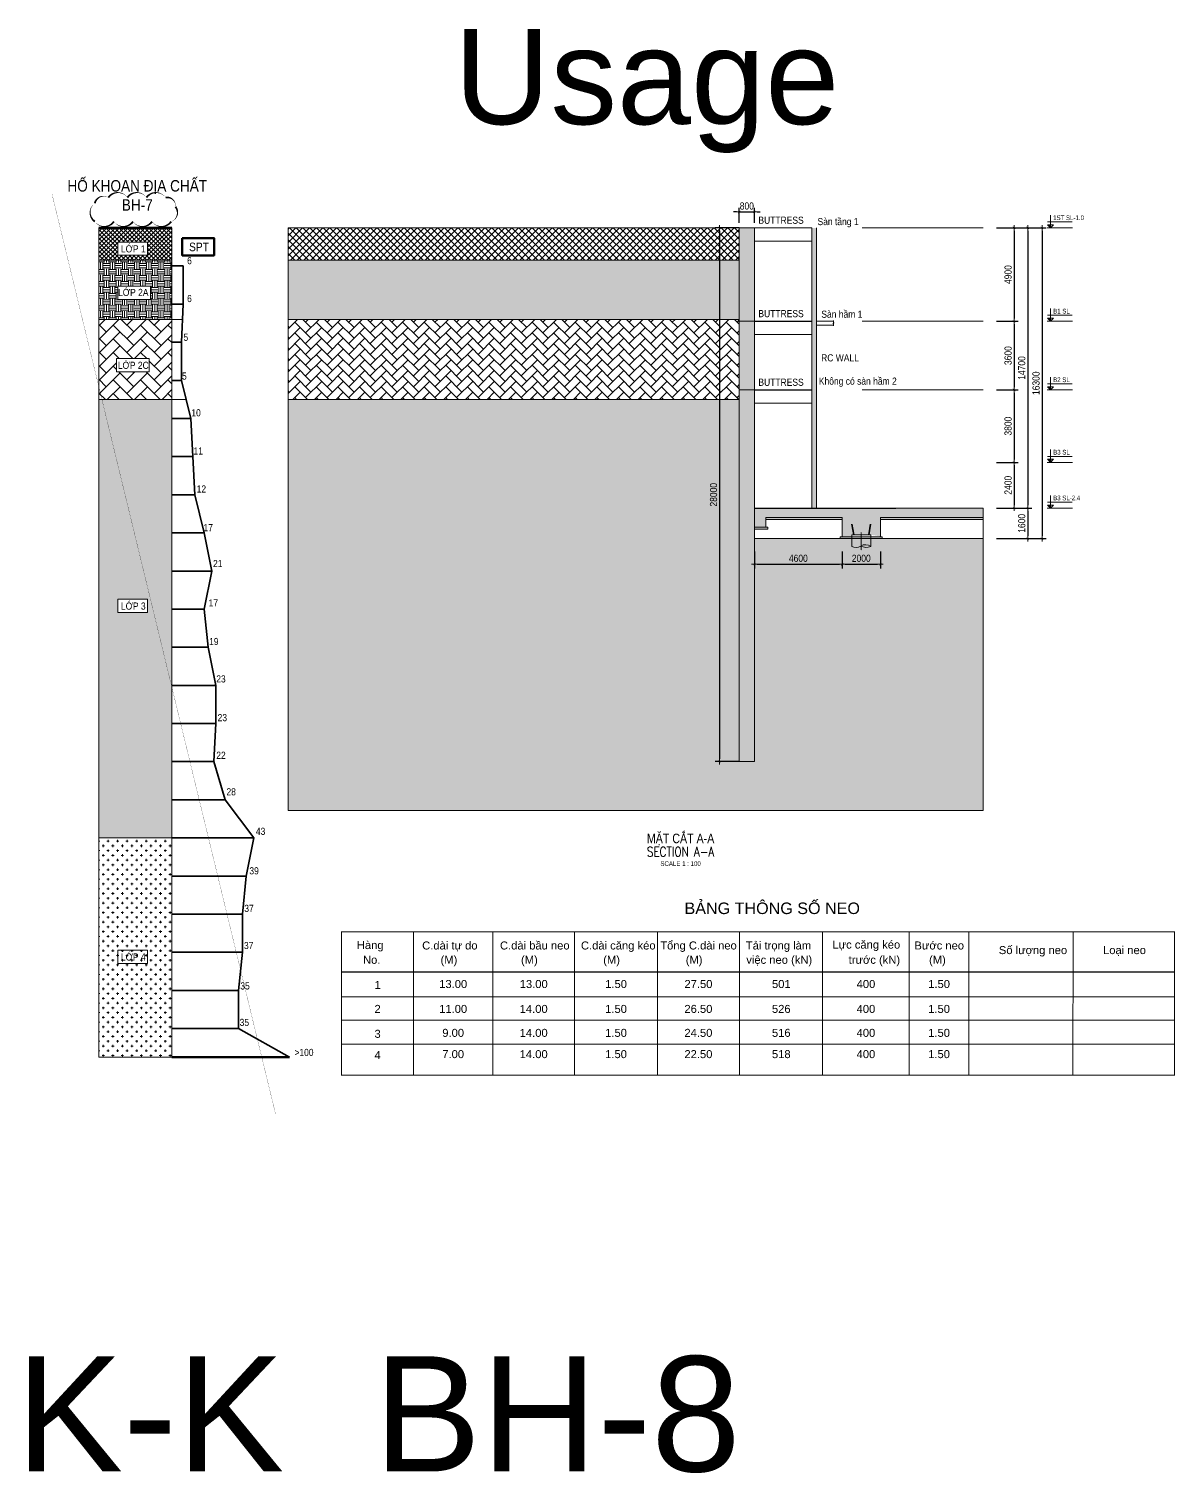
# Model space of a CAD drawing. Header units: millimetres. Extents: x -383953 to 676589, y -101685 to 196247.
# Drawn here: x -119903 to -59804, y 35298 to 111058 of the extents above; entities that cross this region are included whole.
import ezdxf
from ezdxf.enums import TextEntityAlignment as Align

# ---------------------------------------------------------------- set-up
doc = ezdxf.new("R2010")
doc.units = ezdxf.units.MM
doc.linetypes.add('CENTER2', pattern=[1.125, 0.75, -0.125, 0.125, -0.125])
doc.linetypes.add('HIDDEN', pattern=[9.525, 6.35, -3.175])
doc.layers.get('0').update_dxf_attribs({"lineweight": 20})
doc.layers.get('Defpoints').update_dxf_attribs({"color": 151, "lineweight": 9})
for name, color, linetype, lineweight in [('KC-TRUC', 5, 'CENTER2', 18), ('NDC_S_ANNO', 7, 'Continuous', 20), ('NDC_S_CONTINUOUS', 3, 'Continuous', 20), ('NDC_S_DIM', 1, 'Continuous', 15), ('NDC_S_ENG TEXT', 2, 'Continuous', 20), ('NDC_S_ENG TITLE', 3, 'Continuous', 20), ('NDC_S_FOUNDATION NAME', 7, 'Continuous', 20), ('NDC_S_HATCH MATERIAL', 8, 'Continuous', 13), ('NDC_S_LEVEL TEXT', 7, 'Continuous', 20), ('NDC_S_REBAR', 4, 'Continuous', 35), ('NDC_S_SLAB', 2, 'Continuous', 20), ('NDC_S_TEXT SYMBOL', 7, 'Continuous', 20), ('NDC_S_VN TEXT', 7, 'Continuous', 20), ('NDC_S_VN TITLE', 6, 'Continuous', 35)]:
    doc.layers.add(name, color=color, linetype=linetype, lineweight=lineweight)
doc.layers.add('X-SEC-2$0$A-CON', color=2, linetype='Continuous')
doc.layers.add('건축', color=8, linetype='Continuous')
doc.styles.add('ARIAL', font='arial.ttf', dxfattribs={"width": 0.8})
doc.styles.add('NDC_ANNO', font='', dxfattribs={"width": 0.8})
doc.styles.add('NDC_ARIAL', font='arial.ttf', dxfattribs={"width": 0.85})
doc.styles.add('NDC_EN TXT', font='romans.shx', dxfattribs={"width": 0.8})
doc.styles.add('NDC_VIE TXT', font='arial.ttf', dxfattribs={"width": 0.8})
doc.styles.get('NDC_ANNO').set_extended_font_data('Dotum')
doc.dimstyles.new('NDC_1-150', dxfattribs={"dimscale": 150, "dimtxt": 2.5, "dimasz": 1, "dimexe": 1.5, "dimexo": 0, "dimgap": 0.8, "dimtad": 1, "dimdec": 0, "dimdsep": 46, "dimtxsty": 'NDC_ARIAL', "dimblk": 'DIMMARK', "dimcen": 49999.938995, "dimdle": 1.5, "dimclrd": 1, "dimclre": 1, "dimclrt": 3, "dimadec": 0, "dimazin": 0, "dimtfac": 1, "dimtdec": 0, "dimtix": 1, "dimtmove": 2, "dimatfit": 3, "dimfxl": 1, "dimarcsym": 0})

# ---------------------------------------------------------------- blocks, each defined once
blk = doc.blocks.new('DIMMARK')
at = {"layer": 'NDC_S_DIM', "color": 1}
blk.add_line((-1.5, 0), (1, 0), dxfattribs=at)
at = {"layer": 'NDC_S_DIM', "color": 2, "const_width": 0.1}
blk.add_lwpolyline([(-0.42, -0.42), (0.42, 0.42)], dxfattribs=at)
blk = doc.blocks.new('*D710')
at = {"layer": 'Defpoints', "color": 0, "transparency": 16777216}
for p in [(-69167, 95720), (-69167, 92120), (-68249, 92120, 0)]:
    blk.add_point(p, dxfattribs=at)
at = {"layer": 'NDC_S_CONTINUOUS', "color": 1, "lineweight": -2, "transparency": 16777216}
for p, q in [((-69167, 95720, 0), (-68024, 95720, 0)), ((-68249, 95570, 0), (-68249, 92270, 0)), ((-69167, 92120, 0), (-68024, 92120, 0))]:
    blk.add_line(p, q, dxfattribs=at)
at = {"layer": 'NDC_S_CONTINUOUS', "color": 1, "lineweight": -2, "transparency": 16777216, "xscale": 150, "yscale": 150, "zscale": 150}
for p, rotation in [((-68249, 95720, 0), 90), ((-68249, 92120, 0), 270)]:
    blk.add_blockref('DIMMARK', p, dxfattribs=dict(at, rotation=rotation))
at = {"layer": 'NDC_S_CONTINUOUS', "color": 3, "transparency": 16777216, "insert": (-68561, 93920, 0), "char_height": 375, "attachment_point": 5, "rotation": 90, "style": 'NDC_ARIAL'}
blk.add_mtext('3600', dxfattribs=at)
blk = doc.blocks.new('*D711')
at = {"layer": 'Defpoints', "color": 0, "transparency": 16777216}
for p in [(-69167, 92120), (-69167, 88320), (-68249, 88320, 0)]:
    blk.add_point(p, dxfattribs=at)
at = {"layer": 'NDC_S_CONTINUOUS', "color": 1, "lineweight": -2, "transparency": 16777216}
for p, q in [((-69167, 92120, 0), (-68024, 92120, 0)), ((-68249, 91970, 0), (-68249, 88470, 0)), ((-69167, 88320, 0), (-68024, 88320, 0))]:
    blk.add_line(p, q, dxfattribs=at)
at = {"layer": 'NDC_S_CONTINUOUS', "color": 1, "lineweight": -2, "transparency": 16777216, "xscale": 150, "yscale": 150, "zscale": 150}
for p, rotation in [((-68249, 92120, 0), 90), ((-68249, 88320, 0), 270)]:
    blk.add_blockref('DIMMARK', p, dxfattribs=dict(at, rotation=rotation))
at = {"layer": 'NDC_S_CONTINUOUS', "color": 3, "transparency": 16777216, "insert": (-68561, 90220, 0), "char_height": 375, "attachment_point": 5, "rotation": 90, "style": 'NDC_ARIAL'}
blk.add_mtext('3800', dxfattribs=at)
blk = doc.blocks.new('kata_block_CT')
at = {"layer": 'NDC_S_ANNO'}
blk.add_hatch(color=3, dxfattribs=at).paths.add_polyline_path([(0, 1.6), (-1.61, 1.6), (0, 0)])
at = {"layer": 'NDC_S_ANNO', "ltscale": 50}
h = blk.add_hatch(dxfattribs=at)
h.set_pattern_fill('ANSI31', color=256, scale=1.406, style=0)
h.paths.add_polyline_path([(0, 1.6), (0, 0), (1.61, 1.6)])
for p, q in [((11.56, 0), (-1.64, 0)), ((-1.59, 3.14), (11.47, 3.14))]:
    blk.add_line(p, q, dxfattribs=at)
at = {"layer": 'NDC_S_ANNO', "color": 8, "ltscale": 50}
blk.add_lwpolyline([(0, 0), (-1.61, 1.6), (0, 1.6)], dxfattribs=at)
at = {"layer": 'NDC_S_ANNO', "ltscale": 50}
for points in [[(0, 0), (-1.61, 1.6), (0, 1.6)], [(0, 6.69), (0, 0)], [(0, 0), (1.61, 1.6), (0, 1.6)]]:
    blk.add_lwpolyline(points, dxfattribs=at)
at = {"layer": 'NDC_S_TEXT SYMBOL', "color": 3, "style": 'NDC_ANNO', "width": 0.8}
blk.add_attdef('CT', (1.41, 4.07), '', height=2.5, dxfattribs=at)
blk = doc.blocks.new('Drawing name_symbol')
at = {"layer": 'NDC_S_ENG TITLE', "style": 'NDC_EN TXT', "width": 0.8}
blk.add_attdef('SECTDET1', text='', height=5, dxfattribs=at).set_placement((0, 1.01), align=Align.CENTER)
at = {"layer": 'NDC_S_TEXT SYMBOL', "lineweight": 25, "style": 'NDC_ANNO', "width": 0.8}
blk.add_attdef('SSCALE', text='', height=2.5, dxfattribs=at).set_placement((0, -4), align=Align.CENTER)
at = {"layer": 'NDC_S_VN TITLE', "style": 'NDC_VIE TXT', "width": 0.8}
blk.add_attdef('SECTDET2', text='', height=5, dxfattribs=at).set_placement((0, 7.97), align=Align.CENTER)
blk = doc.blocks.new('*D712')
at = {"layer": 'Defpoints', "color": 0, "transparency": 16777216}
for p in [(-69167, 100620), (-69167, 95720), (-68249, 95720)]:
    blk.add_point(p, dxfattribs=at)
at = {"layer": 'NDC_S_CONTINUOUS', "color": 1, "lineweight": -2, "transparency": 16777216}
for p, q in [((-69167, 100620), (-68024, 100620)), ((-68249, 100470), (-68249, 95870)), ((-69167, 95720), (-68024, 95720))]:
    blk.add_line(p, q, dxfattribs=at)
at = {"layer": 'NDC_S_CONTINUOUS', "color": 1, "lineweight": -2, "transparency": 16777216, "xscale": 150, "yscale": 150, "zscale": 150}
for p, rotation in [((-68249, 100620), 90), ((-68249, 95720), 270)]:
    blk.add_blockref('DIMMARK', p, dxfattribs=dict(at, rotation=rotation))
at = {"layer": 'NDC_S_CONTINUOUS', "color": 3, "transparency": 16777216, "insert": (-68561, 98170), "char_height": 375, "attachment_point": 5, "rotation": 90, "style": 'NDC_ARIAL'}
blk.add_mtext('4900', dxfattribs=at)
blk = doc.blocks.new('*D713')
at = {"layer": 'Defpoints', "color": 0, "transparency": 16777216}
for p in [(-69167, 100620), (-69167, 85920), (-67533, 85920)]:
    blk.add_point(p, dxfattribs=at)
at = {"layer": 'NDC_S_CONTINUOUS', "color": 1, "lineweight": -2, "transparency": 16777216}
for p, q in [((-69167, 100620), (-67308, 100620)), ((-67533, 100470), (-67533, 86070)), ((-69167, 85920), (-67308, 85920))]:
    blk.add_line(p, q, dxfattribs=at)
at = {"layer": 'NDC_S_CONTINUOUS', "color": 1, "lineweight": -2, "transparency": 16777216, "xscale": 150, "yscale": 150, "zscale": 150}
for p, rotation in [((-67533, 100620), 90), ((-67533, 85920), 270)]:
    blk.add_blockref('DIMMARK', p, dxfattribs=dict(at, rotation=rotation))
at = {"layer": 'NDC_S_CONTINUOUS', "color": 3, "transparency": 16777216, "insert": (-67845, 93270), "char_height": 375, "attachment_point": 5, "rotation": 90, "style": 'NDC_ARIAL'}
blk.add_mtext('14700', dxfattribs=at)
blk = doc.blocks.new('*D728')
at = {"layer": 'Defpoints', "color": 0, "transparency": 16777216}
for p in [(-82659, 100620), (-83692, 72620), (-82659, 72620)]:
    blk.add_point(p, dxfattribs=at)
at = {"layer": 'NDC_S_CONTINUOUS', "color": 1, "lineweight": -2, "transparency": 16777216}
for p, q in [((-82659, 100620), (-83917, 100620)), ((-83692, 100470), (-83692, 72770)), ((-82659, 72620), (-83917, 72620))]:
    blk.add_line(p, q, dxfattribs=at)
at = {"layer": 'NDC_S_CONTINUOUS', "color": 1, "lineweight": -2, "transparency": 16777216, "xscale": 150, "yscale": 150, "zscale": 150}
for p, rotation in [((-83692, 100620), 90), ((-83692, 72620), 270)]:
    blk.add_blockref('DIMMARK', p, dxfattribs=dict(at, rotation=rotation))
at = {"layer": 'NDC_S_CONTINUOUS', "color": 3, "transparency": 16777216, "insert": (-84004, 86620), "char_height": 375, "attachment_point": 5, "rotation": 90, "style": 'NDC_ARIAL'}
blk.add_mtext('28000', dxfattribs=at)
blk = doc.blocks.new('*D714')
at = {"layer": 'Defpoints', "color": 0, "transparency": 16777216}
for p in [(-82659, 100888), (-81859, 101454), (-81859, 100888)]:
    blk.add_point(p, dxfattribs=at)
at = {"layer": 'NDC_S_CONTINUOUS', "color": 1, "lineweight": -2, "transparency": 16777216}
for p, q in [((-82659, 100888), (-82659, 101679)), ((-81859, 100888), (-81859, 101679)), ((-82809, 101454), (-82959, 101454)), ((-82659, 101454), (-81859, 101454)), ((-81709, 101454), (-81559, 101454))]:
    blk.add_line(p, q, dxfattribs=at)
at = {"layer": 'NDC_S_CONTINUOUS', "color": 1, "lineweight": -2, "transparency": 16777216, "xscale": 150, "yscale": 150, "zscale": 150}
blk.add_blockref('DIMMARK', (-82659, 101454), dxfattribs=at)
at = {"layer": 'NDC_S_CONTINUOUS', "color": 1, "lineweight": -2, "transparency": 16777216, "xscale": 150, "yscale": 150, "zscale": 150, "rotation": 180}
blk.add_blockref('DIMMARK', (-81859, 101454), dxfattribs=at)
at = {"layer": 'NDC_S_CONTINUOUS', "color": 3, "transparency": 16777216, "insert": (-82259, 101765), "char_height": 375, "attachment_point": 5, "style": 'NDC_ARIAL'}
blk.add_mtext('800', dxfattribs=at)
blk = doc.blocks.new('*D729')
at = {"layer": 'Defpoints', "color": 0, "transparency": 16777216}
for p in [(-81859, 83640), (-77259, 83640), (-77259, 82973)]:
    blk.add_point(p, dxfattribs=at)
at = {"layer": 'NDC_S_CONTINUOUS', "color": 1, "lineweight": -2, "transparency": 16777216}
for p, q in [((-81859, 83640), (-81859, 82748)), ((-77259, 83640), (-77259, 82748)), ((-81709, 82973), (-77409, 82973))]:
    blk.add_line(p, q, dxfattribs=at)
at = {"layer": 'NDC_S_CONTINUOUS', "color": 1, "lineweight": -2, "transparency": 16777216, "xscale": 150, "yscale": 150, "zscale": 150, "rotation": 180}
blk.add_blockref('DIMMARK', (-81859, 82973), dxfattribs=at)
at = {"layer": 'NDC_S_CONTINUOUS', "color": 1, "lineweight": -2, "transparency": 16777216, "xscale": 150, "yscale": 150, "zscale": 150}
blk.add_blockref('DIMMARK', (-77259, 82973), dxfattribs=at)
at = {"layer": 'NDC_S_CONTINUOUS', "color": 3, "transparency": 16777216, "insert": (-79559, 83284), "char_height": 375, "attachment_point": 5, "style": 'NDC_ARIAL'}
blk.add_mtext('4600', dxfattribs=at)
blk = doc.blocks.new('*D730')
at = {"layer": 'Defpoints', "color": 0, "transparency": 16777216}
for p in [(-77259, 83640), (-75259, 83640), (-75259, 82973)]:
    blk.add_point(p, dxfattribs=at)
at = {"layer": 'NDC_S_CONTINUOUS', "color": 1, "lineweight": -2, "transparency": 16777216}
for p, q in [((-77259, 83640), (-77259, 82748)), ((-75259, 83640), (-75259, 82748)), ((-77109, 82973), (-75409, 82973))]:
    blk.add_line(p, q, dxfattribs=at)
at = {"layer": 'NDC_S_CONTINUOUS', "color": 1, "lineweight": -2, "transparency": 16777216, "xscale": 150, "yscale": 150, "zscale": 150, "rotation": 180}
blk.add_blockref('DIMMARK', (-77259, 82973), dxfattribs=at)
at = {"layer": 'NDC_S_CONTINUOUS', "color": 1, "lineweight": -2, "transparency": 16777216, "xscale": 150, "yscale": 150, "zscale": 150}
blk.add_blockref('DIMMARK', (-75259, 82973), dxfattribs=at)
at = {"layer": 'NDC_S_CONTINUOUS', "color": 3, "transparency": 16777216, "insert": (-76259, 83284), "char_height": 375, "attachment_point": 5, "style": 'NDC_ARIAL'}
blk.add_mtext('2000', dxfattribs=at)
blk = doc.blocks.new('*D715')
at = {"layer": 'Defpoints', "color": 0, "transparency": 16777216}
for p in [(-69167, 100620), (-69167, 84320), (-66783, 84320)]:
    blk.add_point(p, dxfattribs=at)
at = {"layer": 'NDC_S_CONTINUOUS', "color": 1, "lineweight": -2, "transparency": 16777216}
for p, q in [((-69167, 100620), (-66558, 100620)), ((-66783, 100470), (-66783, 84470)), ((-69167, 84320), (-66558, 84320))]:
    blk.add_line(p, q, dxfattribs=at)
at = {"layer": 'NDC_S_CONTINUOUS', "color": 1, "lineweight": -2, "transparency": 16777216, "xscale": 150, "yscale": 150, "zscale": 150}
for p, rotation in [((-66783, 100620), 90), ((-66783, 84320), 270)]:
    blk.add_blockref('DIMMARK', p, dxfattribs=dict(at, rotation=rotation))
at = {"layer": 'NDC_S_CONTINUOUS', "color": 3, "transparency": 16777216, "insert": (-67095, 92470), "char_height": 375, "attachment_point": 5, "rotation": 90, "style": 'NDC_ARIAL'}
blk.add_mtext('16300', dxfattribs=at)
blk = doc.blocks.new('*U321')
at = {"layer": 'KC-TRUC', "ltscale": 0.05}
blk.add_line((0, 264), (0, -1027), dxfattribs=at)
at = {"layer": 'NDC_S_HATCH MATERIAL'}
blk.add_lwpolyline([(700, -766), (700, 99), (-700, 99), (-700, -766)], dxfattribs=at)
for centre, major_axis, start_param, end_param in [((-405, -131), (-495, 495), 1.9213413, 2.912184), ((303, -1269), (-454, 454), -1.4524331, -0.2275837), ((376, 67), (632, 632), 3.4469285, 4.2978327)]:
    blk.add_ellipse(centre, major_axis=major_axis, ratio=1, start_param=start_param, end_param=end_param, dxfattribs=at)
at = {"layer": 'NDC_S_REBAR', "linetype": 'HIDDEN', "ltscale": 200}
for p, q in [((-682, 889), (-550, 100)), ((550, 100), (682, 889))]:
    blk.add_line(p, q, dxfattribs=at)
blk = doc.blocks.new('*D716')
at = {"layer": 'Defpoints', "color": 0, "transparency": 16777216}
for p in [(-69167, 88320), (-69167, 85920), (-68249, 85920)]:
    blk.add_point(p, dxfattribs=at)
at = {"layer": 'NDC_S_CONTINUOUS', "color": 1, "lineweight": -2, "transparency": 16777216}
for p, q in [((-69167, 88320), (-68024, 88320)), ((-68249, 88170), (-68249, 86070)), ((-69167, 85920), (-68024, 85920))]:
    blk.add_line(p, q, dxfattribs=at)
at = {"layer": 'NDC_S_CONTINUOUS', "color": 1, "lineweight": -2, "transparency": 16777216, "xscale": 150, "yscale": 150, "zscale": 150}
for p, rotation in [((-68249, 88320), 90), ((-68249, 85920), 270)]:
    blk.add_blockref('DIMMARK', p, dxfattribs=dict(at, rotation=rotation))
at = {"layer": 'NDC_S_CONTINUOUS', "color": 3, "transparency": 16777216, "insert": (-68561, 87120), "char_height": 375, "attachment_point": 5, "rotation": 90, "style": 'NDC_ARIAL'}
blk.add_mtext('2400', dxfattribs=at)
blk = doc.blocks.new('*D717')
at = {"layer": 'Defpoints', "color": 0, "transparency": 16777216}
for p in [(-68452, 85920), (-68452, 84320), (-67533, 84320)]:
    blk.add_point(p, dxfattribs=at)
at = {"layer": 'NDC_S_CONTINUOUS', "color": 1, "lineweight": -2, "transparency": 16777216}
for p, q in [((-68452, 85920), (-67308, 85920)), ((-67533, 85770), (-67533, 84470)), ((-68452, 84320), (-67308, 84320))]:
    blk.add_line(p, q, dxfattribs=at)
at = {"layer": 'NDC_S_CONTINUOUS', "color": 1, "lineweight": -2, "transparency": 16777216, "xscale": 150, "yscale": 150, "zscale": 150}
for p, rotation in [((-67533, 85920), 90), ((-67533, 84320), 270)]:
    blk.add_blockref('DIMMARK', p, dxfattribs=dict(at, rotation=rotation))
at = {"layer": 'NDC_S_CONTINUOUS', "color": 3, "transparency": 16777216, "insert": (-67845, 85120), "char_height": 375, "attachment_point": 5, "rotation": 90, "style": 'NDC_ARIAL'}
blk.add_mtext('1600', dxfattribs=at)

msp = doc.modelspace()

# ---------------------------------------------------------------- hatches: boundary and pattern name
at = {"layer": 'NDC_S_HATCH MATERIAL'}
h = msp.add_hatch(dxfattribs=at)
h.set_pattern_fill('ANSI37', color=256, scale=50)
h.set_pattern_definition([(45, (54781.13, 367084.44), (-112.2532, 112.2532), []), (135, (54781.13, 367084.44), (-112.2532, -112.2532), [])])
h.paths.add_polyline_path([(-116230, 100619.9), (-116230, 98919.9), (-112406.3, 98919.9), (-112406.3, 100619.9)])
h.paths.add_polyline_path([(-115244.6, 99873.5), (-113687.8, 99873.5), (-113687.8, 99180.7), (-115244.6, 99180.7)], flags=16)
h.paths.add_polyline_path([(-115197.9, 99208.4), (-113662, 99208.4), (-113662, 99922.5), (-115197.9, 99922.5)], flags=24)
h = msp.add_hatch(dxfattribs=at)
h.set_pattern_fill('ANSI37', color=256, scale=2000)
h.set_pattern_definition([(45, (-51093.7, -832046.42), (-176.776695, 176.776695), []), (135, (-51093.7, -832046.42), (-176.776695, -176.776695), [])])
h.paths.add_polyline_path([(-82659.5, 100619.9), (-106316.2, 100619.9), (-106316.2, 98919.9), (-82659.5, 98919.9)])
h = msp.add_hatch(dxfattribs=at)
h.set_pattern_fill('BT-01', color=256, scale=50, pattern_type=2)
h.set_pattern_definition([(50, (-51093.7, -830946.42), (358.63009, -31.37607), [37.5, -412.5]), (355, (-51093.7, -830946.4), (-69.37567, 376.09607), [30, -330]), (100.4514, (-51063.83, -830949.03), (289.25469, 344.71977), [31.8701, -350.57106]), (46.1842, (-51093.7, -830846.4), (533.62052, -82.7595), [56.25, -618.75]), (96.6356, (-51049.24, -830853.3), (467.33135, 487.05894), [47.80514, -525.8565]), (351.1842, (-51093.7, -830846.4), (467.33097, 487.0593), [45, -495]), (21, (-51043.7, -830871.42), (298.45353, -201.309445), [37.5, -412.5]), (326, (-51043.7, -830871.4), (121.65767, 362.57502), [30, -330]), (71.4514, (-51018.84, -830888.2), (420.11131, 161.26525), [31.8701, -350.57106]), (37.5, (-51093.71, -830946.42), (6.079928, 166.446927), [0, -326, 0, -335, 0, -331.25]), (7.5, (-51093.71, -830946.42), (131.53477, 197.205856), [0, -191, 0, -318.5, 0, -126.25]), (327.5, (-51205.21, -830946.42), (266.911218, -11.277436), [0, -125, 0, -390, 0, -517.5]), (317.5, (-51255.2, -830946.42), (291.593085, 50.05249), [0, -162.5, 0, -259, 0, -367.5]), (45, (-51093.71, -830946.42), (-150.26019, 150.26019), []), (45, (-51093.71, -830885.17), (-150.26019, 150.26019), [])])
h.paths.add_polyline_path([(-82659.5, 72619.9), (-81859.5, 72619.9), (-81859.5, 100619.9), (-82659.5, 100619.9)])
h = msp.add_hatch(dxfattribs=at)
h.set_pattern_fill('BT-01', color=256, scale=50, pattern_type=2)
h.set_pattern_definition([(50, (-547373.37, 17961.2), (358.6301, -31.37607), [37.5, -412.5]), (355, (-547373.37, 17961.2), (-69.37567, 376.09607), [30, -330]), (100.4514, (-547343.5, 17958.6), (289.2547, 344.71977), [31.8701, -350.57106]), (46.1842, (-547373.37, 18061.2), (533.62052, -82.7595), [56.25, -618.75]), (96.6356, (-547328.9, 18054.3), (467.33135, 487.05894), [47.80514, -525.8565]), (351.1842, (-547373.4, 18061.2), (467.331, 487.0593), [45, -495]), (21, (-547323.37, 18036.2), (298.45353, -201.30945), [37.5, -412.5]), (326, (-547323.37, 18036.2), (121.65767, 362.57502), [30, -330]), (71.4514, (-547298.5, 18019.43), (420.11131, 161.26525), [31.8701, -350.57106]), (37.5, (-547373.37, 17961.21), (6.079928, 166.446927), [0, -326, 0, -335, 0, -331.25]), (7.5, (-547373.37, 17961.21), (131.53477, 197.205856), [0, -191, 0, -318.5, 0, -126.25]), (327.5, (-547484.87, 17961.21), (266.911218, -11.277436), [0, -125, 0, -390, 0, -517.5]), (317.5, (-547534.87, 17961.2), (291.59308, 50.05249), [0, -162.5, 0, -259, 0, -367.5]), (45, (-547373.37, 17961.2), (-150.26019, 150.26019), []), (45, (-547373.37, 18022.46), (-150.26019, 150.26019), [])])
h.paths.add_polyline_path([(-78609.5, 92119.9), (-78859.5, 92119.9), (-78859.5, 85919.9), (-78609.5, 85919.9)])
h.paths.add_polyline_path([(-78609.5, 95719.9), (-78859.5, 95719.9), (-78859.5, 92119.9), (-78609.5, 92119.9)])
h.paths.add_polyline_path([(-78609.5, 100619.9), (-78859.5, 100619.9), (-78859.5, 95719.9), (-78609.5, 95719.9)])
h = msp.add_hatch(dxfattribs=at)
h.set_pattern_fill('EARTH', color=256, scale=50, angle=90)
h.set_pattern_definition([(90, (54781.13, 367084.44), (-317.5, 317.5), [317.5, -317.5]), (90, (54662.06, 367084.44), (-317.5, 317.5), [317.5, -317.5]), (90, (54543, 367084.44), (-317.5, 317.5), [317.5, -317.5]), (180, (54503.3, 367124.13), (-317.5, -317.5), [317.5, -317.5]), (180, (54503.3, 367243.2), (-317.5, -317.5), [317.5, -317.5]), (180, (54503.3, 367362.25), (-317.5, -317.5), [317.5, -317.5])])
h.paths.add_polyline_path([(-116230, 98919.9), (-116229.9, 95819.9), (-112406.3, 95819.9), (-112406.3, 98919.9)])
h.paths.add_polyline_path([(-113519.1, 97561.5), (-113519.1, 96868.8), (-115244.6, 96868.8), (-115244.6, 97561.5)], flags=16)
h.paths.add_polyline_path([(-115346.7, 96923.2), (-113513.2, 96923.2), (-113513.2, 97637.2), (-115346.7, 97637.2)], flags=24)
h = msp.add_hatch(dxfattribs=at)
h.set_pattern_fill('EARTH', color=256, scale=1500, angle=90)
h.set_pattern_definition([(90, (-51093.7, -832046.4), (-375, 375), [375, -375]), (90, (-51234.34, -832046.4), (-375, 375), [375, -375]), (90, (-51374.96, -832046.4), (-375, 375), [375, -375]), (180, (-51421.84, -831999.54), (-375, -375), [375, -375]), (180, (-51421.84, -831858.9), (-375, -375), [375, -375]), (180, (-51421.84, -831718.3), (-375, -375), [375, -375])])
h.paths.add_polyline_path([(-82659.5, 98919.9), (-106316.2, 98919.9), (-106316.2, 95819.9), (-82659.5, 95819.9)])
h = msp.add_hatch(dxfattribs=at)
h.set_pattern_fill('AR-HBONE', color=256, scale=5)
h.set_pattern_definition([(45, (54781.13, 367084.44), (0, 718.4205), [1524, -508]), (135, (55140.34, 367443.65), (7e-14, 718.4205), [1524, -508])])
h.paths.add_polyline_path([(-116229.9, 95819.9), (-116229.9, 91619.9), (-112406.3, 91619.9), (-112406.3, 95819.9)])
h.paths.add_polyline_path([(-113590.6, 93764.1), (-113590.6, 93071.3), (-115310, 93071.3), (-115310, 93764.1)], flags=16)
h.paths.add_polyline_path([(-115358.6, 93099), (-113501.2, 93099), (-113501.2, 93813), (-115358.6, 93813)], flags=24)
h = msp.add_hatch(dxfattribs=at)
h.set_pattern_fill('AR-HBONE', color=256, scale=100)
h.set_pattern_definition([(45, (-51093.7, -832046.4), (0, 565.68542), [1200, -400]), (135, (-50810.87, -831763.57), (4e-14, 565.68542), [1200, -400])])
h.paths.add_polyline_path([(-82659.5, 95819.9), (-106316.2, 95819.9), (-106316.2, 91619.9), (-82659.5, 91619.9)])
h = msp.add_hatch(dxfattribs=at)
h.set_pattern_fill('AR-SAND', color=256, scale=100)
h.set_pattern_definition([(37.5, (478935.35, -515297.27), (-6.299336, 192.682377), [0, -152, 0, -170, 0, -162.5]), (7.5, (478935.35, -515297.27), (176.97767, 282.21461), [0, -82, 0, -137, 0, -52.5]), (327.5, (478812.35, -515297.27), (311.414186, 0.565905), [0, -50, 0, -180, 0, -235]), (317.5, (478812.35, -515297.27), (300.61266, 87.76756), [0, -25, 0, -118, 0, -135])])
h.paths.add_polyline_path([(-112406.3, 91619.9), (-116230, 91619.9), (-116230, 68619.9), (-112406.3, 68619.9)])
h.paths.add_polyline_path([(-113687.8, 81135.3), (-113687.8, 80442.6), (-115244.6, 80442.6), (-115244.6, 81135.3)], flags=16)
h = msp.add_hatch(dxfattribs=at)
h.set_pattern_fill('AR-SAND', color=256, scale=15)
h.set_pattern_definition([(37.5, (-108528.2, 359293.1), (-24.0005, 734.1199), [0, -579.12, 0, -647.7, 0, -619.125]), (7.5, (-108528.2, 359293.1), (674.285, 1075.2377), [0, -312.42, 0, -521.97, 0, -200.025]), (327.5, (-108996.8, 359293.1), (1186.4886, 2.1558), [0, -190.5, 0, -685.8, 0, -895.35]), (317.5, (-108996.8, 359293.1), (1145.3347, 334.394), [0, -95.25, 0, -449.58, 0, -514.35])])
h.paths.add_polyline_path([(-82659.5, 91619.9), (-106316.2, 91619.9), (-106316.2, 70049), (-69859.5, 70049), (-69859.5, 84319.9), (-81859.5, 84319.9), (-81859.5, 72619.9), (-82659.5, 72619.9)])
h.paths.add_polyline_path([(-76844.4, 82894.4), (-75666.3, 82894.4), (-75666.3, 83667.2), (-76844.4, 83667.2)], flags=24)
h.paths.add_polyline_path([(-83613.8, 85911.2), (-83613.8, 87336.9), (-84386.5, 87336.9), (-84386.5, 85911.2)], flags=24)
h.paths.add_polyline_path([(-80140.7, 82894.4), (-78962.6, 82894.4), (-78962.6, 83667.2), (-80140.7, 83667.2)], flags=24)
h = msp.add_hatch(dxfattribs=at)
h.set_pattern_fill('BT-01', color=256, scale=50, pattern_type=2)
h.set_pattern_definition([(50, (-108399.6, 359293), (358.6301, -31.37607), [37.5, -412.5]), (355, (-108399.6, 359293), (-69.37567, 376.09607), [30, -330]), (100.4514, (-108369.7, 359290.4), (289.2547, 344.71977), [31.8701, -350.57106]), (46.1842, (-108399.6, 359393), (533.6205, -82.7595), [56.25, -618.75]), (96.6356, (-108355.1, 359386.1), (467.3314, 487.0589), [47.8051, -525.8565]), (351.1842, (-108399.6, 359393), (467.331, 487.0593), [45, -495]), (21, (-108349.6, 359368), (298.45353, -201.30945), [37.5, -412.5]), (326, (-108349.6, 359368), (121.65767, 362.575), [30, -330]), (71.4514, (-108324.7, 359351.24), (420.1113, 161.26525), [31.8701, -350.57106]), (37.5, (-108399.59, 359293.01), (6.07993, 166.446927), [0, -326, 0, -335, 0, -331.25]), (7.5, (-108399.59, 359293.01), (131.53477, 197.20586), [0, -191, 0, -318.5, 0, -126.25]), (327.5, (-108511.09, 359293.01), (266.91122, -11.277436), [0, -125, 0, -390, 0, -517.5]), (317.5, (-108561.09, 359293.01), (291.59308, 50.0525), [0, -162.5, 0, -259, 0, -367.5]), (45, (-108399.59, 359293.01), (-150.26019, 150.26019), []), (45, (-108399.59, 359354.26), (-150.26019, 150.26019), [])])
h.paths.add_polyline_path([(-75759.5, 84519.9), (-75259.5, 84436.6), (-75259.5, 85419.9), (-69859.5, 85419.9), (-69859.5, 85919.9), (-81859.5, 85919.9), (-81859.5, 84919.9), (-81259.5, 84919.9), (-81259.5, 85419.9), (-77259.5, 85419.9), (-77259.5, 84419.9), (-76759.5, 84419.9), (-76759.5, 84519.9)])
h = msp.add_hatch(dxfattribs=at)
h.set_pattern_fill('AR-SAND', color=256, scale=0.5)
h.set_pattern_definition([(37.5, (-108399.586, 359293.014), (-0.8000156, 24.4706619), [0, -19.304, 0, -21.59, 0, -20.6375]), (7.5, (-108399.586, 359293.014), (22.476164, 35.841255), [0, -10.414, 0, -17.399, 0, -6.6675]), (327.5, (-108415.207, 359293.014), (39.5496185, 0.0718592), [0, -6.35, 0, -22.86, 0, -29.845]), (317.5, (-108415.207, 359293.014), (38.1778226, 11.146466), [0, -3.175, 0, -14.986, 0, -17.145])])
h.paths.add_polyline_path([(-81159.5, 84919.9), (-81259.5, 84919.9), (-81859.5, 84919.9), (-81859.5, 84819.9), (-81159.5, 84819.9)])
h.paths.add_polyline_path([(-77259.5, 85419.9), (-81259.5, 85419.9), (-81259.5, 85319.9), (-77259.5, 85319.9)])
h.paths.add_polyline_path([(-75159.5, 84419.9), (-77259.5, 84419.9), (-77359.5, 84419.9), (-77359.5, 84319.9), (-75159.5, 84319.9)])
h.paths.add_polyline_path([(-69859.5, 85419.9), (-75259.5, 85419.9), (-75259.5, 85319.9), (-69859.5, 85319.9)])
h = msp.add_hatch(dxfattribs=at)
h.set_pattern_fill('CROSS', color=256, scale=1000)
h.set_pattern_definition([(0, (478935.35, -515297.27), (250, 250), [125, -375]), (90, (478997.85, -515359.77), (-250, 250), [125, -375])])
h.paths.add_polyline_path([(-112406.3, 68619.9), (-116230, 68619.9), (-116230, 57119.9), (-112406.3, 57119.9)])
h.paths.add_polyline_path([(-113687.8, 62726.9), (-113687.8, 62034.1), (-115244.6, 62034.1), (-115244.6, 62726.9)], flags=16)
h.paths.add_polyline_path([(-115197.9, 62061.8), (-113662, 62061.8), (-113662, 62775.9), (-115197.9, 62775.9)], flags=16)

# ---------------------------------------------------------------- linework, layer by layer
at = {"color": 3}
for p, q in [((-99729, 63694.6), (-99729, 61595)), ((-95582.3, 63694.6), (-95582.3, 61595)), ((-91286.7, 63694.6), (-91286.7, 61595)), ((-86944.8, 63694.6), (-86944.8, 61595)), ((-82649.2, 63694.6), (-82649.2, 61595)), ((-78285.7, 63694.6), (-78285.7, 61595)), ((-73740.3, 63694.6), (-73740.3, 61595)), ((-70617, 63694.6), (-70617, 61595)), ((-65152.9, 63694.6), (-65157.7, 56175.4)), ((-103508.2, 61595), (-59832, 61595)), ((-103508.2, 61569.9), (-59833.6, 61569.9)), ((-99729, 60314.2), (-99729, 61595)), ((-99729, 56175.4), (-99729, 61595)), ((-95582.3, 60314.2), (-95582.3, 61595)), ((-95582.3, 56175.4), (-95582.3, 61595)), ((-91286.7, 60314.2), (-91286.7, 61595)), ((-91286.7, 56175.4), (-91286.7, 61595)), ((-86944.8, 60314.2), (-86944.8, 61595)), ((-86944.8, 56175.4), (-86944.8, 61595)), ((-82649.2, 60314.2), (-82649.2, 61595)), ((-82649.2, 56175.4), (-82649.2, 61595)), ((-78285.7, 60314.2), (-78285.7, 61595)), ((-78285.7, 56175.4), (-78285.7, 61595)), ((-73740.3, 60314.2), (-73740.3, 61595)), ((-73740.2, 56175.4), (-73740.3, 61595)), ((-70617, 60314.2), (-70617, 61595)), ((-70617, 56175.4), (-70617, 61595)), ((-103508.2, 60289.1), (-59833.6, 60289.1)), ((-103509.8, 59061.3), (-59835.2, 59061.3)), ((-103508.2, 56175.4), (-59833.6, 56175.4))]:
    msp.add_line(p, q, dxfattribs=at)
at = {"color": 4, "const_width": 50.4}
msp.add_lwpolyline([(-103508.2, 63694.6), (-59829.4, 63694.6), (-59829.4, 56175.4), (-103508.2, 56175.4)], close=True, dxfattribs=at)
at = {"layer": 'NDC_S_CONTINUOUS'}
for p, q in [((-116229.4, 57420), (-116230, 100620)), ((-116230, 57119.9), (-116230, 100620)), ((-116230, 57120), (-116230, 100620)), ((-112406.3, 57119.9), (-112406.3, 100619.9)), ((-82659.5, 100619.9), (-106316.2, 100619.9)), ((-106316.2, 100619.9), (-106316.2, 70049)), ((-112406.3, 98919.9), (-116230, 98919.9)), ((-106316.2, 98919.9), (-82659.5, 98919.9)), ((-112406.3, 95819.9), (-116230, 95819.9)), ((-112406.3, 95819.9), (-116230, 95819.9)), ((-106316.2, 95819.9), (-82659.5, 95819.9)), ((-112406.3, 91619.9), (-116230, 91619.9)), ((-112406.3, 91619.9), (-116230, 91619.9)), ((-106316.2, 91619.9), (-82659.5, 91619.9)), ((-69859.5, 85919.9), (-69859.5, 70049)), ((-106316.2, 70049), (-69859.5, 70049)), ((-112406.3, 68619.9), (-116230, 68619.9)), ((-112406.3, 57119.9), (-116230, 57119.9))]:
    msp.add_line(p, q, dxfattribs=at)
at = {"layer": 'NDC_S_CONTINUOUS', "lineweight": 100}
for p, q in [((-116230, 100620), (-112406.3, 100619.9)), ((-112406.3, 57119.9), (-106231.4, 57119.9))]:
    msp.add_line(p, q, dxfattribs=at)
at = {"layer": 'NDC_S_CONTINUOUS', "ltscale": 100}
msp.add_line((-103508.6, 57794.4), (-59829.4, 57794.4), dxfattribs=at)
at = {"layer": 'NDC_S_CONTINUOUS', "lineweight": 100}
msp.add_lwpolyline([(-111865.3, 100084.3), (-110194.9, 100084.3), (-110194.9, 99172.3), (-111865.3, 99172.3)], close=True, dxfattribs=at)
at = {"layer": 'NDC_S_CONTINUOUS', "color": 1}
msp.add_lwpolyline([(-77715.2, 95479.9), (-77715.2, 95599.9), (-77755.2, 95599.9), (-77675.2, 95639.9), (-77715.2, 95639.9), (-77715.2, 95759.9)], dxfattribs=at)
at = {"layer": 'NDC_S_DIM', "ltscale": 100, "const_width": 10}
msp.add_lwpolyline([(-118690, 102390), (-106970, 54140)], dxfattribs=at)
at = {"layer": 'NDC_S_DIM'}
msp.add_lwpolyline([(-116443.4, 100951.2, 0, 100, 0.5205671), (-115443.4, 100951.2, 0, 100, 0.5205671), (-114443.4, 100951.2, 0, 100, 0.5205671), (-113443.4, 100951.2, 0, 100, 0.5205671), (-112443.4, 100951.2, 0, 100, 0.5205671), (-112220.8, 101728.6, 0, 100, 0.5205671), (-112738.9, 102210.5, 0, 100, 0.5205671), (-113738.9, 102210.5, 0, 100, 0.5205671), (-114738.9, 102210.5, 0, 100, 0.5205671), (-115738.9, 102210.5, 0, 100, 0.5205671), (-116443.4, 101915, 0, 100, 0.5205671)], format="xyseb", close=True, dxfattribs=at)
for points in [[(-115244.6, 99873.5), (-113687.8, 99873.5), (-113687.8, 99180.7), (-115244.6, 99180.7)], [(-115244.6, 97561.5), (-113519.1, 97561.5), (-113519.1, 96868.8), (-115244.6, 96868.8)], [(-115310, 93764.1), (-113590.6, 93764.1), (-113590.6, 93071.3), (-115310, 93071.3)], [(-115244.6, 81135.3), (-113687.8, 81135.3), (-113687.8, 80442.6), (-115244.6, 80442.6)], [(-115244.6, 62726.9), (-113687.8, 62726.9), (-113687.8, 62034.1), (-115244.6, 62034.1)]]:
    msp.add_lwpolyline(points, close=True, dxfattribs=at)
at = {"layer": 'NDC_S_ENG TEXT', "color": 1}
for p, q in [((-112406.3, 95819.9), (-111846.3, 95819.9)), ((-112406.3, 91619.9), (-111656.3, 91619.9))]:
    msp.add_line(p, q, dxfattribs=at)
at = {"layer": 'NDC_S_HATCH MATERIAL', "linetype": 'HIDDEN', "ltscale": 1000}
for p, q in [((-69859.5, 100619.9), (-82659.5, 100619.9)), ((-69859.5, 95719.9, 0), (-82659.5, 95719.9, 0)), ((-69859.5, 92119.9), (-82659.5, 92119.9))]:
    msp.add_line(p, q, dxfattribs=at)
at = {"layer": 'NDC_S_REBAR', "color": 3}
for p, q in [((-112406.3, 98619.9), (-111806.3, 98619.9)), ((-111806.3, 98619.9), (-111806.3, 96619.9)), ((-112406.3, 96619.9), (-111806.3, 96619.9)), ((-111806.3, 96619.9), (-111906.3, 94619.9)), ((-112406.3, 94619.9), (-111906.3, 94619.9)), ((-111906.3, 94619.9), (-111906.3, 92619.9)), ((-112406.3, 92619.9), (-111906.3, 92619.9)), ((-111906.3, 92619.9), (-111406.3, 90619.9)), ((-112406.3, 90619.9), (-111406.3, 90619.9)), ((-111406.3, 90619.9), (-111306.3, 88619.9)), ((-112406.3, 88619.9), (-111306.3, 88619.9)), ((-111306.3, 88619.9), (-111206.3, 86619.9)), ((-112406.3, 86619.9), (-111206.3, 86619.9)), ((-111206.3, 86619.9), (-110706.3, 84619.9)), ((-112406.3, 84619.9), (-110706.3, 84619.9)), ((-110706.3, 84619.9), (-110306.3, 82619.9)), ((-112406.3, 82619.9), (-110306.3, 82619.9)), ((-110306.3, 82619.9), (-110706.3, 80619.9)), ((-112406.3, 80619.9), (-110706.3, 80619.9)), ((-110706.3, 80619.9), (-110506.3, 78619.9)), ((-112406.3, 78619.9), (-110506.3, 78619.9)), ((-110506.3, 78619.9), (-110106.3, 76619.9)), ((-112406.3, 76619.9), (-110106.3, 76619.9)), ((-110106.3, 76619.9), (-110106.3, 74619.9)), ((-112406.3, 74619.9), (-110106.3, 74619.9)), ((-110106.3, 74619.9), (-110206.3, 72619.9)), ((-112406.3, 72619.9), (-110206.3, 72619.9)), ((-110206.3, 72619.9), (-109606.3, 70619.9)), ((-112406.3, 70619.9), (-109606.3, 70619.9)), ((-109606.3, 70619.9), (-108106.3, 68619.9)), ((-112406.3, 68619.9), (-108106.3, 68619.9)), ((-108106.3, 68619.9), (-108506.3, 66619.9)), ((-112406.3, 66619.9), (-108506.3, 66619.9)), ((-108506.3, 66619.9), (-108706.3, 64619.9)), ((-112406.3, 64619.9), (-108706.3, 64619.9)), ((-108706.3, 64619.9), (-108706.3, 62619.9)), ((-112406.3, 62619.9), (-108706.3, 62619.9)), ((-108706.3, 62619.9), (-108906.3, 60619.9)), ((-112406.3, 60619.9), (-108906.3, 60619.9)), ((-108906.3, 60619.9), (-108906.3, 58619.9)), ((-112406.3, 58619.9), (-108906.3, 58619.9)), ((-108906.3, 58619.9), (-106231.4, 57119.9))]:
    msp.add_line(p, q, dxfattribs=at)
at = {"layer": 'NDC_S_SLAB', "ltscale": 500}
for p, q in [((-81859.5, 100619.9), (-78859.5, 100619.9)), ((-81859.5, 99919.9), (-78859.5, 99919.9)), ((-81859.5, 95719.9, 0), (-78859.5, 95719.9, 0)), ((-78609.5, 95719.9), (-77715.2, 95719.9)), ((-78609.5, 95519.9), (-77715.2, 95519.9)), ((-81859.5, 95019.9, 0), (-78859.5, 95019.9, 0)), ((-81859.5, 92119.9), (-78859.5, 92119.9)), ((-81859.5, 91419.9), (-78859.5, 91419.9)), ((-81859.5, 85919.9), (-69859.5, 85919.9)), ((-81259.5, 84919.9), (-81859.5, 84919.9)), ((-81259.5, 85419.9), (-77259.5, 85419.9)), ((-75259.5, 85419.9), (-69859.5, 85419.9)), ((-81159.5, 84819.9), (-81859.5, 84819.9))]:
    msp.add_line(p, q, dxfattribs=at)
at = {"layer": 'NDC_S_SLAB', "ltscale": 100}
for p, q in [((-69859.5, 85919.9), (-69859.5, 85919.9)), ((-81259.5, 85419.9), (-77259.5, 85419.9)), ((-81259.5, 84919.9), (-81259.5, 85419.9)), ((-81259.5, 85319.9), (-77259.5, 85319.9)), ((-81259.5, 84919.9), (-81159.5, 84919.9)), ((-81159.5, 84819.9), (-81159.5, 84919.9)), ((-75259.5, 85319.9), (-69859.5, 85319.9)), ((-69859.5, 84319.9), (-81859.5, 84319.9))]:
    msp.add_line(p, q, dxfattribs=at)
at = {"layer": 'NDC_S_SLAB', "ltscale": 500}
for points in [[(-81859.5, 100619.9), (-81859.5, 100619.9), (-82659.5, 100619.9), (-82659.5, 72619.9), (-81859.5, 72619.9), (-81859.5, 100619.9)], [(-78859.5, 100619.9), (-78859.5, 85919.9)], [(-78609.5, 100619.9), (-78609.5, 85919.9)], [(-77259.5, 84419.9), (-77259.5, 85419.9)], [(-75259.5, 84419.9), (-75259.5, 85419.9)], [(-75159.5, 84319.9), (-77359.5, 84319.9), (-77359.5, 84419.9), (-77259.5, 84419.9), (-75159.5, 84419.9), (-75159.5, 84319.9)]]:
    msp.add_lwpolyline(points, dxfattribs=at)
at = {"layer": 'X-SEC-2$0$A-CON', "color": 1}
msp.add_line((-81859.5, 85919.9), (-74448.1, 85919.9), dxfattribs=at)
at = {"layer": '건축'}
for p, q in [((-81859.5, 95719.9, 0), (-78859.5, 95719.9, 0)), ((-81859.5, 92119.9), (-78859.5, 92119.9))]:
    msp.add_line(p, q, dxfattribs=at)

# ---------------------------------------------------------------- block references
at = {"xscale": 0.7142857142857143, "yscale": 0.7142857142857143, "zscale": 0.7142857142857143}
msp.add_blockref('*U321', (-76259.5, 84449.4), dxfattribs=at)
at = {"layer": 'NDC_S_ANNO', "xscale": 100, "yscale": 100, "zscale": 100}
msp.add_blockref('Drawing name_symbol', (-85732.6, 67545.3), dxfattribs=at).add_auto_attribs({'SECTDET1': 'SECTION A-A', 'SECTDET2': 'MẶT CẮT A-A', 'SSCALE': 'SCALE 1 : 100'})
at = {"layer": 'NDC_S_VN TEXT', "xscale": 100, "yscale": 100, "zscale": 100}
for p, values in [((-66340.1, 100619.9), {'CT': '1ST SL-1.0'}), ((-66340.1, 95719.9), {'CT': 'B1 SL'}), ((-66340.1, 92119.9), {'CT': 'B2 SL'}), ((-66340.1, 88319.9), {'CT': 'B3 SL'}), ((-66340.1, 85919.9), {'CT': 'B3 SL-2.4'})]:
    msp.add_blockref('kata_block_CT', p, dxfattribs=at).add_auto_attribs(values)

# ---------------------------------------------------------------- texts
at = {"color": 4, "style": 'ARIAL'}
for s, height, p in [('Usage', 5000, (-97602, 106058.3)), ('BẢNG THÔNG SỐ NEO', 604.662, (-85527.2, 64624.8))]:
    msp.add_text(s, height=height, dxfattribs=at).set_placement(p)
at = {"color": 3, "style": 'ARIAL'}
for s, height, p in [('Hàng', 419.9, (-102708.7, 62787.7)), ('C.dài tự do', 419.904, (-99282.8, 62765.9)), ('C.dài bầu neo', 419.904, (-95202.3, 62765.9)), ('C.dài căng kéo', 419.904, (-90956.7, 62765.9)), ('Tổng C.dài neo', 419.904, (-86797.9, 62765.9)), ('Tải trọng làm', 419.904, (-82311.1, 62765.9)), ('Bước neo', 419.9, (-73473.4, 62765.9)), ('Số lượng neo', 419.904, (-69045.7, 62523.9)), ('Loại neo', 419.9, (-63581.6, 62523.9)), ('  No.', 419.9, (-102708.7, 62014.9)), ('  (M)', 419.9, (-98644, 62014.9)), ('  (M)', 419.9, (-94425.8, 62014.9)), ('  (M)', 419.9, (-90116.5, 62014.9)), ('  (M)', 419.9, (-85788.7, 62014.9)), (' việc neo (kN)', 419.904, (-82450.3, 62014.9)), (' trước (kN)', 419.904, (-77083.8, 62015)), ('  (M)', 419.9, (-73031.4, 62014.9))]:
    msp.add_text(s, height=height, dxfattribs=at).set_placement(p)
for s, height, p in [('Lực căng kéo', 419.904, (-75994.3, 63023.1)), ('1', 419.9, (-101618.6, 60904.4)), ('13.00', 419.9, (-97655.7, 60954.7)), ('13.00', 419.9, (-93434.5, 60954.7)), ('1.50', 419.9, (-89115.8, 60954.6)), ('27.50', 419.9, (-84797, 60954.6)), ('501', 419.9, (-80451.8, 60954.6)), ('400', 419.9, (-76013, 60954.6)), ('1.50', 419.9, (-72178.6, 60954.6)), ('2', 419.9, (-101618.6, 59648.7)), ('11.00', 419.9, (-97657.3, 59648.8)), ('14.00', 419.9, (-93436.1, 59648.8)), ('1.50', 419.9, (-89117.4, 59648.7)), ('26.50', 419.9, (-84798.7, 59648.7)), ('526', 419.9, (-80453.4, 59648.7)), ('400', 419.9, (-76014.6, 59648.7)), ('1.50', 419.9, (-72180.3, 59648.7)), ('3', 419.9, (-101620.2, 58342.8)), ('9.00', 419.9, (-97657.3, 58393.1)), ('14.00', 419.9, (-93436.1, 58393.1)), ('1.50', 419.9, (-89117.4, 58393)), ('24.50', 419.9, (-84798.6, 58393)), ('516', 419.9, (-80453.4, 58393)), ('400', 419.9, (-76014.6, 58393)), ('1.50', 419.9, (-72180.3, 58393)), ('4', 419.9, (-101620.2, 57226.9)), ('7.00', 419.9, (-97657.3, 57277.2)), ('14.00', 419.9, (-93436.1, 57277.2)), ('1.50', 419.9, (-89117.4, 57277.1)), ('22.50', 419.9, (-84798.6, 57277.1)), ('518', 419.9, (-80453.4, 57277.1)), ('400', 419.9, (-76014.6, 57277.1)), ('1.50', 419.9, (-72180.3, 57277.1))]:
    msp.add_text(s, height=height, dxfattribs=at).set_placement(p, align=Align.MIDDLE_CENTER)
at = {"color": 1, "style": 'ARIAL'}
msp.add_text('K-K  BH-8', height=6046.62, dxfattribs=at).set_placement((-120595.6, 35383.8))
at = {"layer": 'NDC_S_FOUNDATION NAME', "style": 'NDC_ARIAL', "width": 0.85}
msp.add_text('SPT', height=450, dxfattribs=at).set_placement((-110983.5, 99622.2), align=Align.MIDDLE)
at = {"layer": 'NDC_S_LEVEL TEXT', "style": 'NDC_ARIAL', "width": 0.85}
for s, p in [('6', (-111484.3, 98900.8)), ('6', (-111484.3, 96913.7)), ('5', (-111673.2, 94878.6)), ('5', (-111752.3, 92844.2)), ('10', (-111137, 90921.3)), ('11', (-111024.3, 88914.7)), ('12', (-110858.1, 86926.5)), ('17', (-110500.4, 84895.1)), ('21', (-110001.3, 83013.3)), ('17', (-110233.4, 80946.7)), ('19', (-110205.4, 78922.2)), ('23', (-109832.8, 76961.1)), ('23', (-109760.6, 74928.7)), ('22', (-109830.3, 72955.8)), ('28', (-109297.8, 71037.6)), ('43', (-107755.2, 68963.1)), ('39', (-108096.5, 66894.6)), ('37', (-108361.6, 64922.8)), ('37', (-108377.8, 62975.7)), ('35', (-108571.9, 60855.5)), ('35', (-108605.2, 58939.9)), ('>100', (-105479.5, 57366.2))]:
    msp.add_text(s, height=375, dxfattribs=at).set_placement(p, align=Align.MIDDLE)
at = {"layer": 'NDC_S_VN TEXT', "style": 'NDC_ARIAL', "width": 0.85}
for s, p in [('BUTTRESS', (-81653.4, 101021.2)), ('Sàn tầng 1', (-78553.4, 100951.2, 0)), ('BUTTRESS', (-81653.4, 96121.2, 0)), ('Sàn hầm 1', (-78353.4, 96091.2, 0)), ('RC WALL', (-78363.4, 93801.2)), ('BUTTRESS', (-81653.4, 92521.2)), ('Không có sàn hầm 2', (-78483.4, 92581.2, 0))]:
    msp.add_text(s, height=375, dxfattribs=at).set_placement(p, align=Align.MIDDLE_LEFT)
at = {"layer": 'NDC_S_VN TITLE', "style": 'NDC_ARIAL', "width": 0.85}
for s, height, p in [('HỐ KHOAN ĐỊA CHẤT', 600, (-114220.8, 102850.5)), ('BH-7', 600, (-114220.8, 101821.3)), ('LỚP 1', 375, (-114429.9, 99565.4)), ('LỚP 2A', 375, (-114429.9, 97280.2)), ('LỚP 2C', 375, (-114429.9, 93456)), ('LỚP 3', 375, (-114429.9, 80827.3)), ('LỚP 4', 375, (-114429.9, 62418.8))]:
    msp.add_text(s, height=height, dxfattribs=at).set_placement(p, align=Align.MIDDLE)

# ---------------------------------------------------------------- dimensions: what is measured, and where the dimension line sits
at = {"layer": 'NDC_S_CONTINUOUS', "color": 1}
for base, p1, p2, picture, middle in [((-81859.5, 101453.8), (-82659.5, 100887.8), (-81859.5, 100887.8), '*D714', (-82259.5, 101765.2)), ((-77259.5, 82972.8), (-81859.5, 83640), (-77259.5, 83640), '*D729', (-79559.5, 83284.2)), ((-75259.5, 82972.8), (-77259.5, 83640), (-75259.5, 83640), '*D730', (-76259.5, 83284.2))]:
    dim = msp.add_linear_dim(base=base, p1=p1, p2=p2, dimstyle='NDC_1-150', dxfattribs=at)
    dim.commit()
    dim.dimension.update_dxf_attribs({"geometry": picture, "text_midpoint": middle})
for base, p1, p2, angle, picture, middle in [((-83692.1, 72619.9), (-82659.5, 100619.9), (-82659.5, 72619.9), 90, '*D728', (-84003.6, 86619.9)), ((-68249.3, 95719.9), (-69167.5, 100619.9), (-69167.5, 95719.9), 90, '*D712', (-68560.7, 98169.9)), ((-67533.3, 85919.9), (-69167.5, 100619.9), (-69167.5, 85919.9), 90, '*D713', (-67844.8, 93269.9)), ((-66783.3, 84319.9), (-69167.5, 100619.9), (-69167.5, 84319.9), 90, '*D715', (-67094.9, 92469.9)), ((-68249.3, 92119.9, 0), (-69167.5, 95719.9), (-69167.5, 92119.9), 270, '*D710', (-68560.9, 93919.9, 0)), ((-68249.3, 88319.9, 0), (-69167.5, 92119.9), (-69167.5, 88319.9), 270, '*D711', (-68560.9, 90219.9, 0)), ((-68249.3, 85919.9), (-69167.5, 88319.9), (-69167.5, 85919.9), 90, '*D716', (-68560.7, 87119.9)), ((-67533.3, 84319.9), (-68451.5, 85919.9), (-68451.5, 84319.9), 90, '*D717', (-67844.8, 85119.9))]:
    dim = msp.add_linear_dim(base=base, p1=p1, p2=p2, angle=angle, dimstyle='NDC_1-150', dxfattribs=at)
    dim.commit()
    dim.dimension.update_dxf_attribs({"geometry": picture, "text_midpoint": middle})

doc.saveas('drawing.dxf')
